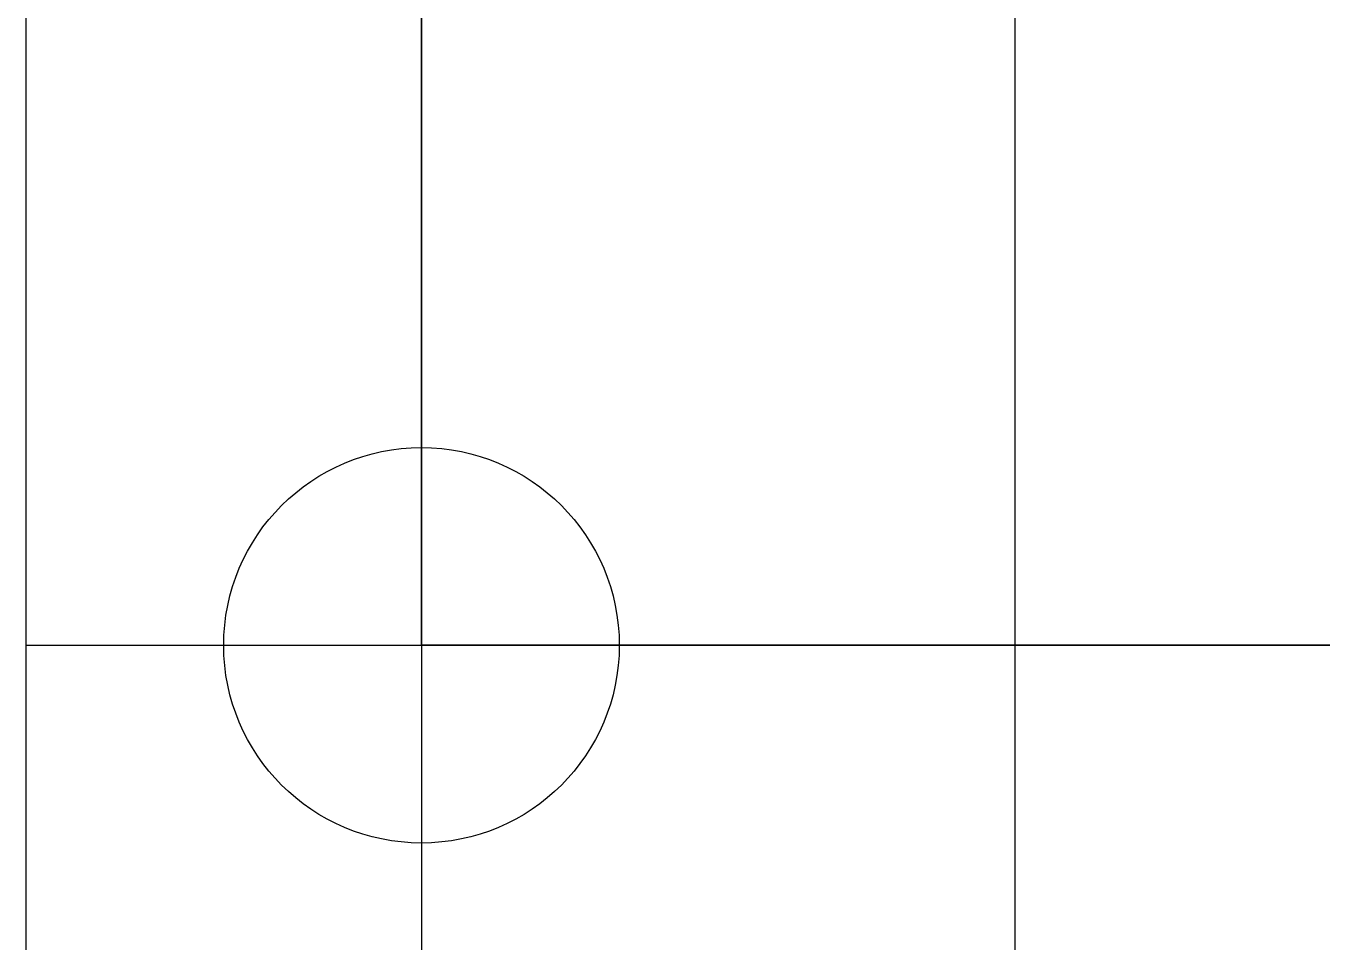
# Model space of a CAD drawing. Header units: metres. Extents: x 5647 to 73999, y 8406 to 50306.
# Drawn here: x 22963 to 24602, y 20273 to 21432 of the extents above; entities that cross this region are included whole.
import ezdxf

# ---------------------------------------------------------------- set-up
doc = ezdxf.new("R2010")
doc.units = ezdxf.units.M
for name, color, linetype in [('AXIS', 9, 'Continuous'), ('LI', 7, 'Continuous'), ('LIS', 2, 'Continuous')]:
    doc.layers.add(name, color=color, linetype=linetype)

msp = doc.modelspace()

# ---------------------------------------------------------------- linework, layer by layer
at = {"layer": 'AXIS'}
for p, q in [((23462.84, 23749.96), (23462.84, 19387.99)), ((24213.23, 23749.96), (24213.23, 19387.99)), ((22962.58, 20648.36), (26964.66, 20648.36))]:
    msp.add_line(p, q, dxfattribs=at)
at = {"layer": 'LI'}
msp.add_circle((23462.84, 20648.36), 250.13, dxfattribs=at)
at = {"layer": 'LIS'}
for p, q in [((22962.58, 23749.96), (22962.58, 20148.1)), ((23462.84, 20648.36), (23462.84, 23249.7)), ((26464.4, 20648.36), (23462.84, 20648.36))]:
    msp.add_line(p, q, dxfattribs=at)

doc.saveas('drawing.dxf')
